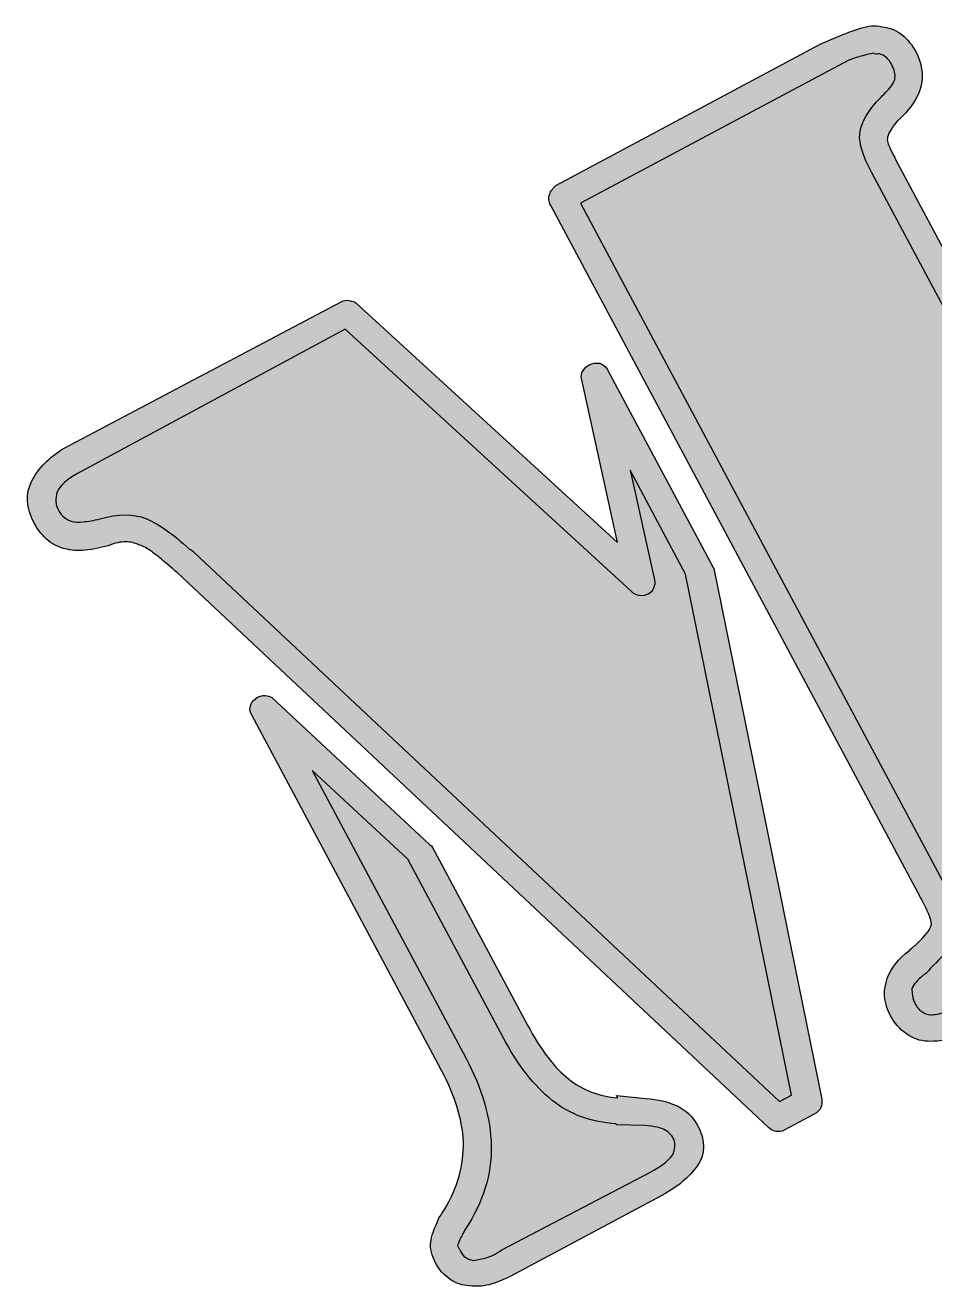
# Model space of a CAD drawing. Header units: centimetres. Extents: x -7.7 to 7.6, y -8.2 to 8.2.
# Drawn here: x -2.902 to -2.509, y 0.428 to 0.973 of the extents above; entities that cross this region are included whole.
import ezdxf

# ---------------------------------------------------------------- set-up
doc = ezdxf.new("R2010")
doc.units = ezdxf.units.CM
doc.header["$MEASUREMENT"] = 0
doc.layers.add('Livello 1', color=7, linetype='Continuous')

msp = doc.modelspace()

# ---------------------------------------------------------------- hatches: boundary and pattern name
at = {"layer": 'Livello 1', "true_color": 0x000000}
h = msp.add_hatch(color=18, dxfattribs=at)
edge = h.paths.add_edge_path()
edge.add_spline(control_points=[(-2.67295, 0.90352), (-2.67416, 0.90242), (-2.67505, 0.90116), (-2.67563, 0.89974), (-2.67621, 0.89831), (-2.67604, 0.89672), (-2.67511, 0.89498), (-2.67511, 0.89498), (-2.5154, 0.59605), (-2.5154, 0.59605), (-2.51503, 0.59535), (-2.5148, 0.59492), (-2.51471, 0.59475), (-2.51461, 0.59457), (-2.51457, 0.59448), (-2.51457, 0.59448), (-2.51234, 0.59031), (-2.51106, 0.58731), (-2.51074, 0.58546), (-2.51044, 0.58361), (-2.51173, 0.58124), (-2.51466, 0.57834), (-2.51551, 0.57743), (-2.51655, 0.57644), (-2.51776, 0.57535), (-2.51895, 0.57426), (-2.52034, 0.57307), (-2.52189, 0.57179), (-2.5262, 0.56815), (-2.529, 0.56397), (-2.53028, 0.55926), (-2.53157, 0.55456), (-2.53091, 0.54976), (-2.52831, 0.54489), (-2.52664, 0.54176), (-2.52436, 0.53918), (-2.52148, 0.53714), (-2.5186, 0.5351), (-2.51557, 0.53404), (-2.5124, 0.53395), (-2.50869, 0.5337), (-2.50504, 0.53419), (-2.50145, 0.53543), (-2.49788, 0.53667), (-2.49418, 0.53832), (-2.49035, 0.54037), (-2.49035, 0.54037), (-2.48148, 0.54511), (-2.48148, 0.54511), (-2.48148, 0.54511), (-2.36723, 0.60614), (-2.36723, 0.60614), (-2.36723, 0.60614), (-2.36045, 0.60977), (-2.36045, 0.60977), (-2.35349, 0.61349), (-2.34853, 0.61803), (-2.34559, 0.62339), (-2.34265, 0.62877), (-2.34295, 0.63476), (-2.34648, 0.64137), (-2.34871, 0.64554), (-2.35183, 0.64868), (-2.35586, 0.65078), (-2.35989, 0.65287), (-2.36453, 0.6534), (-2.3698, 0.65238), (-2.37417, 0.65138), (-2.3773, 0.65095), (-2.37915, 0.65107), (-2.38101, 0.65119), (-2.38238, 0.65125), (-2.38326, 0.65122), (-2.38398, 0.65173), (-2.3848, 0.65242), (-2.3857, 0.65327), (-2.3866, 0.65413), (-2.38798, 0.6563), (-2.38984, 0.65978), (-2.38984, 0.65978), (-2.52641, 0.91541), (-2.52641, 0.91541), (-2.52641, 0.91541), (-2.52646, 0.9155), (-2.52655, 0.91568), (-2.52664, 0.91585), (-2.52669, 0.91593), (-2.52669, 0.91593), (-2.52836, 0.91906), (-2.52936, 0.92133), (-2.52966, 0.92274), (-2.52996, 0.92414), (-2.52935, 0.92592), (-2.52781, 0.92808), (-2.52715, 0.92933), (-2.52629, 0.93045), (-2.52527, 0.93146), (-2.52423, 0.93245), (-2.52285, 0.93386), (-2.52114, 0.93567), (-2.51755, 0.93982), (-2.51546, 0.94406), (-2.51487, 0.94841), (-2.51428, 0.95274), (-2.5151, 0.957), (-2.51733, 0.96117), (-2.519, 0.9643), (-2.52101, 0.96681), (-2.52336, 0.96869), (-2.52571, 0.97056), (-2.52855, 0.97172), (-2.53192, 0.97215), (-2.53493, 0.97279), (-2.53806, 0.97257), (-2.54129, 0.97151), (-2.54453, 0.97045), (-2.54797, 0.96916), (-2.55165, 0.96766), (-2.55165, 0.96766), (-2.55871, 0.96455), (-2.55871, 0.96455), (-2.55871, 0.96455), (-2.67295, 0.90352), (-2.67295, 0.90352)], knot_values=[0, 0, 0, 0, 0.02439, 0.02439, 0.02439, 0.04878, 0.04878, 0.04878, 0.073171, 0.073171, 0.073171, 0.097561, 0.097561, 0.097561, 0.121951, 0.121951, 0.121951, 0.146341, 0.146341, 0.146341, 0.170732, 0.170732, 0.170732, 0.195122, 0.195122, 0.195122, 0.219512, 0.219512, 0.219512, 0.243902, 0.243902, 0.243902, 0.268293, 0.268293, 0.268293, 0.292683, 0.292683, 0.292683, 0.317073, 0.317073, 0.317073, 0.341463, 0.341463, 0.341463, 0.365854, 0.365854, 0.365854, 0.390244, 0.390244, 0.390244, 0.414634, 0.414634, 0.414634, 0.439024, 0.439024, 0.439024, 0.463415, 0.463415, 0.463415, 0.487805, 0.487805, 0.487805, 0.512195, 0.512195, 0.512195, 0.536585, 0.536585, 0.536585, 0.560976, 0.560976, 0.560976, 0.585366, 0.585366, 0.585366, 0.609756, 0.609756, 0.609756, 0.634146, 0.634146, 0.634146, 0.658537, 0.658537, 0.658537, 0.682927, 0.682927, 0.682927, 0.707317, 0.707317, 0.707317, 0.731707, 0.731707, 0.731707, 0.756098, 0.756098, 0.756098, 0.780488, 0.780488, 0.780488, 0.804878, 0.804878, 0.804878, 0.829268, 0.829268, 0.829268, 0.853659, 0.853659, 0.853659, 0.878049, 0.878049, 0.878049, 0.902439, 0.902439, 0.902439, 0.926829, 0.926829, 0.926829, 0.95122, 0.95122, 0.95122, 0.97561, 0.97561, 0.97561, 1, 1, 1, 1], degree=3, periodic=1)
h = msp.add_hatch(color=18, dxfattribs=at)
edge = h.paths.add_edge_path()
edge.add_spline(control_points=[(-2.66217, 0.89587), (-2.66217, 0.89587), (-2.55313, 0.95412), (-2.55313, 0.95412), (-2.55313, 0.95412), (-2.54635, 0.95774), (-2.54635, 0.95774), (-2.54407, 0.95851), (-2.54206, 0.95914), (-2.54032, 0.95963), (-2.53856, 0.96011), (-2.53707, 0.96047), (-2.53584, 0.96067), (-2.53531, 0.96051), (-2.53491, 0.96039), (-2.53464, 0.96031), (-2.53438, 0.96023), (-2.53407, 0.96028), (-2.53372, 0.96046), (-2.53284, 0.96049), (-2.53186, 0.96012), (-2.53078, 0.95935), (-2.52969, 0.95859), (-2.52869, 0.95733), (-2.52777, 0.9556), (-2.52665, 0.95351), (-2.5262, 0.95163), (-2.52642, 0.94994), (-2.52664, 0.94826), (-2.52779, 0.94642), (-2.52985, 0.94443), (-2.53071, 0.94353), (-2.53156, 0.94262), (-2.53241, 0.94172), (-2.53328, 0.9408), (-2.53413, 0.9399), (-2.53499, 0.939), (-2.53909, 0.93412), (-2.54131, 0.9297), (-2.54165, 0.92572), (-2.54198, 0.92174), (-2.54029, 0.91628), (-2.53657, 0.90932), (-2.53657, 0.90932), (-2.40055, 0.65472), (-2.40055, 0.65472), (-2.39665, 0.64742), (-2.39296, 0.6428), (-2.38946, 0.64086), (-2.38597, 0.63893), (-2.38106, 0.63831), (-2.37473, 0.63902), (-2.3735, 0.63922), (-2.37227, 0.63944), (-2.37103, 0.63964), (-2.36981, 0.63986), (-2.36858, 0.64007), (-2.36735, 0.64027), (-2.36474, 0.64123), (-2.36261, 0.64124), (-2.361, 0.64031), (-2.35939, 0.63939), (-2.35802, 0.63788), (-2.35691, 0.63579), (-2.35561, 0.63336), (-2.35536, 0.63081), (-2.35618, 0.62814), (-2.35699, 0.62547), (-2.36017, 0.62265), (-2.36574, 0.61967), (-2.36574, 0.61967), (-2.3728, 0.61657), (-2.3728, 0.61657), (-2.3728, 0.61657), (-2.48705, 0.55553), (-2.48705, 0.55553), (-2.48705, 0.55553), (-2.49592, 0.55079), (-2.49592, 0.55079), (-2.49921, 0.54859), (-2.50212, 0.54715), (-2.50467, 0.54646), (-2.50721, 0.54577), (-2.50936, 0.54541), (-2.51112, 0.54536), (-2.51254, 0.5455), (-2.51379, 0.54595), (-2.51486, 0.54672), (-2.51594, 0.54748), (-2.51695, 0.54873), (-2.51788, 0.55047), (-2.51843, 0.55151), (-2.51877, 0.55256), (-2.51889, 0.55361), (-2.519, 0.55467), (-2.51908, 0.55564), (-2.5191, 0.55653), (-2.51877, 0.55759), (-2.51819, 0.55858), (-2.51732, 0.55948), (-2.51646, 0.56038), (-2.51543, 0.56139), (-2.51422, 0.56248), (-2.51354, 0.56284), (-2.51298, 0.56326), (-2.51254, 0.56372), (-2.51211, 0.56417), (-2.51164, 0.56475), (-2.51113, 0.56548), (-2.50425, 0.57183), (-2.50034, 0.57727), (-2.4994, 0.5818), (-2.49847, 0.58632), (-2.50023, 0.59275), (-2.50469, 0.60111), (-2.50469, 0.60111), (-2.66217, 0.89587), (-2.66217, 0.89587)], knot_values=[0, 0, 0, 0, 0.025641, 0.025641, 0.025641, 0.051282, 0.051282, 0.051282, 0.076923, 0.076923, 0.076923, 0.102564, 0.102564, 0.102564, 0.128205, 0.128205, 0.128205, 0.153846, 0.153846, 0.153846, 0.179487, 0.179487, 0.179487, 0.205128, 0.205128, 0.205128, 0.230769, 0.230769, 0.230769, 0.25641, 0.25641, 0.25641, 0.282051, 0.282051, 0.282051, 0.307692, 0.307692, 0.307692, 0.333333, 0.333333, 0.333333, 0.358974, 0.358974, 0.358974, 0.384615, 0.384615, 0.384615, 0.410256, 0.410256, 0.410256, 0.435897, 0.435897, 0.435897, 0.461538, 0.461538, 0.461538, 0.487179, 0.487179, 0.487179, 0.512821, 0.512821, 0.512821, 0.538462, 0.538462, 0.538462, 0.564103, 0.564103, 0.564103, 0.589744, 0.589744, 0.589744, 0.615385, 0.615385, 0.615385, 0.641026, 0.641026, 0.641026, 0.666667, 0.666667, 0.666667, 0.692308, 0.692308, 0.692308, 0.717949, 0.717949, 0.717949, 0.74359, 0.74359, 0.74359, 0.769231, 0.769231, 0.769231, 0.794872, 0.794872, 0.794872, 0.820513, 0.820513, 0.820513, 0.846154, 0.846154, 0.846154, 0.871795, 0.871795, 0.871795, 0.897436, 0.897436, 0.897436, 0.923077, 0.923077, 0.923077, 0.948718, 0.948718, 0.948718, 0.974359, 0.974359, 0.974359, 1, 1, 1, 1], degree=3, periodic=1)
h = msp.add_hatch(color=18, dxfattribs=at)
edge = h.paths.add_edge_path()
edge.add_spline(control_points=[(-2.75917, 0.85276), (-2.7599, 0.85327), (-2.76088, 0.85364), (-2.76211, 0.85387), (-2.76335, 0.8541), (-2.76449, 0.85394), (-2.76554, 0.85338), (-2.76554, 0.85338), (-2.88529, 0.79008), (-2.88529, 0.79008), (-2.89171, 0.78619), (-2.89635, 0.78148), (-2.8992, 0.77593), (-2.90204, 0.77039), (-2.90171, 0.76431), (-2.89818, 0.7577), (-2.89688, 0.75527), (-2.89509, 0.75298), (-2.89283, 0.75084), (-2.89057, 0.7487), (-2.88793, 0.74731), (-2.88491, 0.74669), (-2.88225, 0.74588), (-2.87932, 0.74565), (-2.87616, 0.746), (-2.873, 0.74635), (-2.86966, 0.74701), (-2.86616, 0.74799), (-2.86319, 0.74913), (-2.8607, 0.74968), (-2.85866, 0.74965), (-2.85664, 0.74962), (-2.85472, 0.74918), (-2.85294, 0.74835), (-2.8524, 0.74818), (-2.85169, 0.74789), (-2.8508, 0.74747), (-2.8499, 0.74706), (-2.8491, 0.7466), (-2.84838, 0.74609), (-2.84694, 0.74507), (-2.84523, 0.74375), (-2.84324, 0.74212), (-2.84126, 0.74051), (-2.83901, 0.73858), (-2.83647, 0.73635), (-2.83647, 0.73635), (-2.58099, 0.49664), (-2.58099, 0.49664), (-2.58008, 0.49577), (-2.57901, 0.49523), (-2.57777, 0.495), (-2.57652, 0.49477), (-2.57539, 0.49494), (-2.57434, 0.49549), (-2.57434, 0.49549), (-2.5613, 0.50246), (-2.5613, 0.50246), (-2.55991, 0.50321), (-2.55896, 0.50415), (-2.55847, 0.50531), (-2.55797, 0.50648), (-2.55782, 0.50767), (-2.55804, 0.5089), (-2.55804, 0.5089), (-2.60472, 0.73812), (-2.60472, 0.73812), (-2.60472, 0.73812), (-2.60476, 0.73821), (-2.60486, 0.73838), (-2.60495, 0.73855), (-2.60509, 0.73881), (-2.60527, 0.73916), (-2.60527, 0.73916), (-2.65071, 0.8242), (-2.65071, 0.8242), (-2.65145, 0.82559), (-2.65257, 0.82644), (-2.65408, 0.82676), (-2.65558, 0.82707), (-2.65703, 0.82685), (-2.65843, 0.82611), (-2.65947, 0.82555), (-2.66037, 0.82473), (-2.66114, 0.82365), (-2.6619, 0.82258), (-2.66209, 0.82125), (-2.6617, 0.81967), (-2.6617, 0.81967), (-2.6463, 0.74943), (-2.6463, 0.74943), (-2.6463, 0.74943), (-2.75917, 0.85276), (-2.75917, 0.85276)], knot_values=[0, 0, 0, 0, 0.032258, 0.032258, 0.032258, 0.064516, 0.064516, 0.064516, 0.096774, 0.096774, 0.096774, 0.129032, 0.129032, 0.129032, 0.16129, 0.16129, 0.16129, 0.193548, 0.193548, 0.193548, 0.225806, 0.225806, 0.225806, 0.258065, 0.258065, 0.258065, 0.290323, 0.290323, 0.290323, 0.322581, 0.322581, 0.322581, 0.354839, 0.354839, 0.354839, 0.387097, 0.387097, 0.387097, 0.419355, 0.419355, 0.419355, 0.451613, 0.451613, 0.451613, 0.483871, 0.483871, 0.483871, 0.516129, 0.516129, 0.516129, 0.548387, 0.548387, 0.548387, 0.580645, 0.580645, 0.580645, 0.612903, 0.612903, 0.612903, 0.645161, 0.645161, 0.645161, 0.677419, 0.677419, 0.677419, 0.709677, 0.709677, 0.709677, 0.741935, 0.741935, 0.741935, 0.774194, 0.774194, 0.774194, 0.806452, 0.806452, 0.806452, 0.83871, 0.83871, 0.83871, 0.870968, 0.870968, 0.870968, 0.903226, 0.903226, 0.903226, 0.935484, 0.935484, 0.935484, 0.967742, 0.967742, 0.967742, 1, 1, 1, 1], degree=3, periodic=1)
h = msp.add_hatch(color=18, dxfattribs=at)
edge = h.paths.add_edge_path()
edge.add_spline(control_points=[(-2.7639, 0.84152), (-2.7639, 0.84152), (-2.64044, 0.72842), (-2.64044, 0.72842), (-2.63934, 0.72721), (-2.63809, 0.72655), (-2.63668, 0.7264), (-2.63526, 0.72626), (-2.63404, 0.72648), (-2.63299, 0.72704), (-2.63195, 0.72759), (-2.63118, 0.72845), (-2.63068, 0.72961), (-2.63018, 0.73077), (-2.63004, 0.73197), (-2.63025, 0.7332), (-2.63025, 0.7332), (-2.64079, 0.78054), (-2.64079, 0.78054), (-2.64079, 0.78054), (-2.61682, 0.73567), (-2.61682, 0.73567), (-2.61682, 0.73567), (-2.57104, 0.51066), (-2.57104, 0.51066), (-2.57104, 0.51066), (-2.57626, 0.50787), (-2.57626, 0.50787), (-2.57626, 0.50787), (-2.82903, 0.74502), (-2.82903, 0.74502), (-2.82903, 0.74502), (-2.82926, 0.74524), (-2.82971, 0.74567), (-2.83016, 0.74609), (-2.83066, 0.74639), (-2.83119, 0.74655), (-2.83824, 0.75307), (-2.8445, 0.75744), (-2.84993, 0.75967), (-2.85538, 0.76191), (-2.86195, 0.76187), (-2.86964, 0.75954), (-2.87245, 0.75893), (-2.87491, 0.75851), (-2.87702, 0.75828), (-2.87913, 0.75805), (-2.88072, 0.7581), (-2.88179, 0.75841), (-2.88286, 0.75874), (-2.88393, 0.75928), (-2.88501, 0.76005), (-2.88608, 0.76081), (-2.887, 0.76189), (-2.88774, 0.76328), (-2.88904, 0.76571), (-2.8892, 0.76832), (-2.88821, 0.77108), (-2.88723, 0.77384), (-2.88431, 0.77652), (-2.87944, 0.77912), (-2.87944, 0.77912), (-2.7639, 0.84152), (-2.7639, 0.84152)], knot_values=[0, 0, 0, 0, 0.047619, 0.047619, 0.047619, 0.095238, 0.095238, 0.095238, 0.142857, 0.142857, 0.142857, 0.190476, 0.190476, 0.190476, 0.238095, 0.238095, 0.238095, 0.285714, 0.285714, 0.285714, 0.333333, 0.333333, 0.333333, 0.380952, 0.380952, 0.380952, 0.428571, 0.428571, 0.428571, 0.47619, 0.47619, 0.47619, 0.52381, 0.52381, 0.52381, 0.571429, 0.571429, 0.571429, 0.619048, 0.619048, 0.619048, 0.666667, 0.666667, 0.666667, 0.714286, 0.714286, 0.714286, 0.761905, 0.761905, 0.761905, 0.809524, 0.809524, 0.809524, 0.857143, 0.857143, 0.857143, 0.904762, 0.904762, 0.904762, 0.952381, 0.952381, 0.952381, 1, 1, 1, 1], degree=3, periodic=1)
h = msp.add_hatch(color=18, dxfattribs=at)
edge = h.paths.add_edge_path()
edge.add_spline(control_points=[(-2.79559, 0.68241), (-2.7963, 0.68293), (-2.79724, 0.68321), (-2.79839, 0.68326), (-2.79953, 0.68332), (-2.80063, 0.68307), (-2.80167, 0.68252), (-2.80307, 0.68177), (-2.80405, 0.68069), (-2.80463, 0.67926), (-2.80521, 0.67784), (-2.80513, 0.67642), (-2.80439, 0.67504), (-2.80439, 0.67504), (-2.72244, 0.52165), (-2.72244, 0.52165), (-2.71594, 0.50948), (-2.71273, 0.49846), (-2.71281, 0.48857), (-2.7129, 0.47869), (-2.71599, 0.46899), (-2.72208, 0.45948), (-2.7226, 0.45876), (-2.72302, 0.45808), (-2.72335, 0.45746), (-2.72369, 0.45683), (-2.72393, 0.45626), (-2.7241, 0.45571), (-2.7256, 0.45268), (-2.72654, 0.44983), (-2.72691, 0.44717), (-2.72728, 0.44452), (-2.72654, 0.44145), (-2.72468, 0.43798), (-2.72319, 0.43519), (-2.72119, 0.43291), (-2.71867, 0.43112), (-2.71615, 0.42934), (-2.7133, 0.4284), (-2.71013, 0.42831), (-2.70677, 0.42788), (-2.70355, 0.42813), (-2.70049, 0.4291), (-2.69743, 0.43007), (-2.69416, 0.43148), (-2.69068, 0.43334), (-2.69068, 0.43334), (-2.62704, 0.46734), (-2.62704, 0.46734), (-2.62043, 0.47087), (-2.61534, 0.47516), (-2.61177, 0.48019), (-2.6082, 0.48523), (-2.60818, 0.49105), (-2.61171, 0.49765), (-2.61375, 0.50148), (-2.6167, 0.50427), (-2.62053, 0.50602), (-2.62438, 0.50776), (-2.62886, 0.50884), (-2.63398, 0.50923), (-2.63398, 0.50923), (-2.64672, 0.51047), (-2.64672, 0.51047), (-2.64653, 0.51012), (-2.64644, 0.50995), (-2.64644, 0.50995), (-2.64644, 0.50995), (-2.64644, 0.50995), (-2.64644, 0.50995), (-2.64626, 0.5096), (-2.64616, 0.50943), (-2.64616, 0.50943), (-2.64616, 0.50943), (-2.64616, 0.50943), (-2.64616, 0.50943), (-2.65412, 0.5101), (-2.66116, 0.51282), (-2.66729, 0.51758), (-2.67341, 0.52236), (-2.67936, 0.53014), (-2.68512, 0.54092), (-2.68512, 0.54092), (-2.72637, 0.61814), (-2.72637, 0.61814), (-2.72618, 0.61778), (-2.72614, 0.6177), (-2.72623, 0.61787), (-2.72632, 0.61805), (-2.72647, 0.61831), (-2.72665, 0.61866), (-2.72699, 0.61847), (-2.72722, 0.61847), (-2.72731, 0.61864), (-2.7274, 0.61881), (-2.72745, 0.6189), (-2.72745, 0.6189), (-2.72745, 0.6189), (-2.79559, 0.68241), (-2.79559, 0.68241)], knot_values=[0, 0, 0, 0, 0.030303, 0.030303, 0.030303, 0.060606, 0.060606, 0.060606, 0.090909, 0.090909, 0.090909, 0.121212, 0.121212, 0.121212, 0.151515, 0.151515, 0.151515, 0.181818, 0.181818, 0.181818, 0.212121, 0.212121, 0.212121, 0.242424, 0.242424, 0.242424, 0.272727, 0.272727, 0.272727, 0.30303, 0.30303, 0.30303, 0.333333, 0.333333, 0.333333, 0.363636, 0.363636, 0.363636, 0.393939, 0.393939, 0.393939, 0.424242, 0.424242, 0.424242, 0.454545, 0.454545, 0.454545, 0.484848, 0.484848, 0.484848, 0.515152, 0.515152, 0.515152, 0.545455, 0.545455, 0.545455, 0.575758, 0.575758, 0.575758, 0.606061, 0.606061, 0.606061, 0.636364, 0.636364, 0.636364, 0.666667, 0.666667, 0.666667, 0.69697, 0.69697, 0.69697, 0.727273, 0.727273, 0.727273, 0.757576, 0.757576, 0.757576, 0.787879, 0.787879, 0.787879, 0.818182, 0.818182, 0.818182, 0.848485, 0.848485, 0.848485, 0.878788, 0.878788, 0.878788, 0.909091, 0.909091, 0.909091, 0.939394, 0.939394, 0.939394, 0.969697, 0.969697, 0.969697, 1, 1, 1, 1], degree=3, periodic=1)
h = msp.add_hatch(color=18, dxfattribs=at)
edge = h.paths.add_edge_path()
edge.add_spline(control_points=[(-2.77806, 0.65087), (-2.77806, 0.65087), (-2.73681, 0.61256), (-2.73681, 0.61256), (-2.73681, 0.61256), (-2.69583, 0.53587), (-2.69583, 0.53587), (-2.68933, 0.5237), (-2.6822, 0.51454), (-2.67444, 0.5084), (-2.6667, 0.50225), (-2.65752, 0.49889), (-2.64693, 0.49829), (-2.64693, 0.49829), (-2.64693, 0.49829), (-2.64693, 0.49829), (-2.64693, 0.49829), (-2.64693, 0.49829), (-2.64693, 0.49829), (-2.64674, 0.49794), (-2.64665, 0.49777), (-2.64665, 0.49777), (-2.64665, 0.49777), (-2.64665, 0.49777), (-2.64665, 0.49777), (-2.64665, 0.49777), (-2.63447, 0.49757), (-2.63447, 0.49757), (-2.63022, 0.49716), (-2.62729, 0.49648), (-2.62568, 0.49556), (-2.62407, 0.49463), (-2.62289, 0.49347), (-2.62214, 0.49208), (-2.62122, 0.49034), (-2.6212, 0.48823), (-2.62211, 0.48573), (-2.62301, 0.48324), (-2.62641, 0.48041), (-2.63233, 0.47725), (-2.63233, 0.47725), (-2.69625, 0.44377), (-2.69625, 0.44377), (-2.69885, 0.44194), (-2.70125, 0.44077), (-2.70343, 0.44027), (-2.70562, 0.43977), (-2.70734, 0.43942), (-2.70857, 0.43921), (-2.70857, 0.43921), (-2.7087, 0.43925), (-2.70897, 0.43933), (-2.70924, 0.4394), (-2.70964, 0.43953), (-2.71017, 0.43969), (-2.7107, 0.43985), (-2.71133, 0.44019), (-2.71205, 0.4407), (-2.71277, 0.44121), (-2.7135, 0.44216), (-2.71424, 0.44355), (-2.71443, 0.4439), (-2.71461, 0.44424), (-2.7148, 0.44459), (-2.71498, 0.44494), (-2.71517, 0.44529), (-2.71536, 0.44563), (-2.7152, 0.44617), (-2.71487, 0.44702), (-2.71437, 0.44818), (-2.71386, 0.44933), (-2.71303, 0.4509), (-2.71184, 0.45287), (-2.70423, 0.46455), (-2.70054, 0.47647), (-2.70078, 0.48863), (-2.70102, 0.5008), (-2.70467, 0.51349), (-2.71173, 0.52671), (-2.71173, 0.52671), (-2.77806, 0.65087), (-2.77806, 0.65087)], knot_values=[0, 0, 0, 0, 0.037037, 0.037037, 0.037037, 0.074074, 0.074074, 0.074074, 0.111111, 0.111111, 0.111111, 0.148148, 0.148148, 0.148148, 0.185185, 0.185185, 0.185185, 0.222222, 0.222222, 0.222222, 0.259259, 0.259259, 0.259259, 0.296296, 0.296296, 0.296296, 0.333333, 0.333333, 0.333333, 0.37037, 0.37037, 0.37037, 0.407407, 0.407407, 0.407407, 0.444444, 0.444444, 0.444444, 0.481481, 0.481481, 0.481481, 0.518519, 0.518519, 0.518519, 0.555556, 0.555556, 0.555556, 0.592593, 0.592593, 0.592593, 0.62963, 0.62963, 0.62963, 0.666667, 0.666667, 0.666667, 0.703704, 0.703704, 0.703704, 0.740741, 0.740741, 0.740741, 0.777778, 0.777778, 0.777778, 0.814815, 0.814815, 0.814815, 0.851852, 0.851852, 0.851852, 0.888889, 0.888889, 0.888889, 0.925926, 0.925926, 0.925926, 0.962963, 0.962963, 0.962963, 1, 1, 1, 1], degree=3, periodic=1)

# ---------------------------------------------------------------- linework, layer by layer
at = {"layer": 'Livello 1'}
for points, knots in [([(-2.67295, 0.90352), (-2.67416, 0.90242), (-2.67505, 0.90116), (-2.67563, 0.89974), (-2.67621, 0.89831), (-2.67604, 0.89672), (-2.67511, 0.89498), (-2.67511, 0.89498), (-2.5154, 0.59605), (-2.5154, 0.59605), (-2.51503, 0.59535), (-2.5148, 0.59492), (-2.51471, 0.59475), (-2.51461, 0.59457), (-2.51457, 0.59448), (-2.51457, 0.59448), (-2.51234, 0.59031), (-2.51106, 0.58731), (-2.51074, 0.58546), (-2.51044, 0.58361), (-2.51173, 0.58124), (-2.51466, 0.57834), (-2.51551, 0.57743), (-2.51655, 0.57644), (-2.51776, 0.57535), (-2.51895, 0.57426), (-2.52034, 0.57307), (-2.52189, 0.57179), (-2.5262, 0.56815), (-2.529, 0.56397), (-2.53028, 0.55926), (-2.53157, 0.55456), (-2.53091, 0.54976), (-2.52831, 0.54489), (-2.52664, 0.54176), (-2.52436, 0.53918), (-2.52148, 0.53714), (-2.5186, 0.5351), (-2.51557, 0.53404), (-2.5124, 0.53395), (-2.50869, 0.5337), (-2.50504, 0.53419), (-2.50145, 0.53543), (-2.49788, 0.53667), (-2.49418, 0.53832), (-2.49035, 0.54037), (-2.49035, 0.54037), (-2.48148, 0.54511), (-2.48148, 0.54511), (-2.48148, 0.54511), (-2.36723, 0.60614), (-2.36723, 0.60614), (-2.36723, 0.60614), (-2.36045, 0.60977), (-2.36045, 0.60977), (-2.35349, 0.61349), (-2.34853, 0.61803), (-2.34559, 0.62339), (-2.34265, 0.62877), (-2.34295, 0.63476), (-2.34648, 0.64137), (-2.34871, 0.64554), (-2.35183, 0.64868), (-2.35586, 0.65078), (-2.35989, 0.65287), (-2.36453, 0.6534), (-2.3698, 0.65238), (-2.37417, 0.65138), (-2.3773, 0.65095), (-2.37915, 0.65107), (-2.38101, 0.65119), (-2.38238, 0.65125), (-2.38326, 0.65122), (-2.38398, 0.65173), (-2.3848, 0.65242), (-2.3857, 0.65327), (-2.3866, 0.65413), (-2.38798, 0.6563), (-2.38984, 0.65978), (-2.38984, 0.65978), (-2.52641, 0.91541), (-2.52641, 0.91541), (-2.52641, 0.91541), (-2.52646, 0.9155), (-2.52655, 0.91568), (-2.52664, 0.91585), (-2.52669, 0.91593), (-2.52669, 0.91593), (-2.52836, 0.91906), (-2.52936, 0.92133), (-2.52966, 0.92274), (-2.52996, 0.92414), (-2.52935, 0.92592), (-2.52781, 0.92808), (-2.52715, 0.92933), (-2.52629, 0.93045), (-2.52527, 0.93146), (-2.52423, 0.93245), (-2.52285, 0.93386), (-2.52114, 0.93567), (-2.51755, 0.93982), (-2.51546, 0.94406), (-2.51487, 0.94841), (-2.51428, 0.95274), (-2.5151, 0.957), (-2.51733, 0.96117), (-2.519, 0.9643), (-2.52101, 0.96681), (-2.52336, 0.96869), (-2.52571, 0.97056), (-2.52855, 0.97172), (-2.53192, 0.97215), (-2.53493, 0.97279), (-2.53806, 0.97257), (-2.54129, 0.97151), (-2.54453, 0.97045), (-2.54797, 0.96916), (-2.55165, 0.96766), (-2.55165, 0.96766), (-2.55871, 0.96455), (-2.55871, 0.96455), (-2.55871, 0.96455), (-2.67295, 0.90352), (-2.67295, 0.90352)], [0, 0, 0, 0, 0.02439, 0.02439, 0.02439, 0.04878, 0.04878, 0.04878, 0.073171, 0.073171, 0.073171, 0.097561, 0.097561, 0.097561, 0.121951, 0.121951, 0.121951, 0.146341, 0.146341, 0.146341, 0.170732, 0.170732, 0.170732, 0.195122, 0.195122, 0.195122, 0.219512, 0.219512, 0.219512, 0.243902, 0.243902, 0.243902, 0.268293, 0.268293, 0.268293, 0.292683, 0.292683, 0.292683, 0.317073, 0.317073, 0.317073, 0.341463, 0.341463, 0.341463, 0.365854, 0.365854, 0.365854, 0.390244, 0.390244, 0.390244, 0.414634, 0.414634, 0.414634, 0.439024, 0.439024, 0.439024, 0.463415, 0.463415, 0.463415, 0.487805, 0.487805, 0.487805, 0.512195, 0.512195, 0.512195, 0.536585, 0.536585, 0.536585, 0.560976, 0.560976, 0.560976, 0.585366, 0.585366, 0.585366, 0.609756, 0.609756, 0.609756, 0.634146, 0.634146, 0.634146, 0.658537, 0.658537, 0.658537, 0.682927, 0.682927, 0.682927, 0.707317, 0.707317, 0.707317, 0.731707, 0.731707, 0.731707, 0.756098, 0.756098, 0.756098, 0.780488, 0.780488, 0.780488, 0.804878, 0.804878, 0.804878, 0.829268, 0.829268, 0.829268, 0.853659, 0.853659, 0.853659, 0.878049, 0.878049, 0.878049, 0.902439, 0.902439, 0.902439, 0.926829, 0.926829, 0.926829, 0.95122, 0.95122, 0.95122, 0.97561, 0.97561, 0.97561, 1, 1, 1, 1]), ([(-2.66217, 0.89587), (-2.66217, 0.89587), (-2.55313, 0.95412), (-2.55313, 0.95412), (-2.55313, 0.95412), (-2.54635, 0.95774), (-2.54635, 0.95774), (-2.54407, 0.95851), (-2.54206, 0.95914), (-2.54032, 0.95963), (-2.53856, 0.96011), (-2.53707, 0.96047), (-2.53584, 0.96067), (-2.53531, 0.96051), (-2.53491, 0.96039), (-2.53464, 0.96031), (-2.53438, 0.96023), (-2.53407, 0.96028), (-2.53372, 0.96046), (-2.53284, 0.96049), (-2.53186, 0.96012), (-2.53078, 0.95935), (-2.52969, 0.95859), (-2.52869, 0.95733), (-2.52777, 0.9556), (-2.52665, 0.95351), (-2.5262, 0.95163), (-2.52642, 0.94994), (-2.52664, 0.94826), (-2.52779, 0.94642), (-2.52985, 0.94443), (-2.53071, 0.94353), (-2.53156, 0.94262), (-2.53241, 0.94172), (-2.53328, 0.9408), (-2.53413, 0.9399), (-2.53499, 0.939), (-2.53909, 0.93412), (-2.54131, 0.9297), (-2.54165, 0.92572), (-2.54198, 0.92174), (-2.54029, 0.91628), (-2.53657, 0.90932), (-2.53657, 0.90932), (-2.40055, 0.65472), (-2.40055, 0.65472), (-2.39665, 0.64742), (-2.39296, 0.6428), (-2.38946, 0.64086), (-2.38597, 0.63893), (-2.38106, 0.63831), (-2.37473, 0.63902), (-2.3735, 0.63922), (-2.37227, 0.63944), (-2.37103, 0.63964), (-2.36981, 0.63986), (-2.36858, 0.64007), (-2.36735, 0.64027), (-2.36474, 0.64123), (-2.36261, 0.64124), (-2.361, 0.64031), (-2.35939, 0.63939), (-2.35802, 0.63788), (-2.35691, 0.63579), (-2.35561, 0.63336), (-2.35536, 0.63081), (-2.35618, 0.62814), (-2.35699, 0.62547), (-2.36017, 0.62265), (-2.36574, 0.61967), (-2.36574, 0.61967), (-2.3728, 0.61657), (-2.3728, 0.61657), (-2.3728, 0.61657), (-2.48705, 0.55553), (-2.48705, 0.55553), (-2.48705, 0.55553), (-2.49592, 0.55079), (-2.49592, 0.55079), (-2.49921, 0.54859), (-2.50212, 0.54715), (-2.50467, 0.54646), (-2.50721, 0.54577), (-2.50936, 0.54541), (-2.51112, 0.54536), (-2.51254, 0.5455), (-2.51379, 0.54595), (-2.51486, 0.54672), (-2.51594, 0.54748), (-2.51695, 0.54873), (-2.51788, 0.55047), (-2.51843, 0.55151), (-2.51877, 0.55256), (-2.51889, 0.55361), (-2.519, 0.55467), (-2.51908, 0.55564), (-2.5191, 0.55653), (-2.51877, 0.55759), (-2.51819, 0.55858), (-2.51732, 0.55948), (-2.51646, 0.56038), (-2.51543, 0.56139), (-2.51422, 0.56248), (-2.51354, 0.56284), (-2.51298, 0.56326), (-2.51254, 0.56372), (-2.51211, 0.56417), (-2.51164, 0.56475), (-2.51113, 0.56548), (-2.50425, 0.57183), (-2.50034, 0.57727), (-2.4994, 0.5818), (-2.49847, 0.58632), (-2.50023, 0.59275), (-2.50469, 0.60111), (-2.50469, 0.60111), (-2.66217, 0.89587), (-2.66217, 0.89587)], [0, 0, 0, 0, 0.025641, 0.025641, 0.025641, 0.051282, 0.051282, 0.051282, 0.076923, 0.076923, 0.076923, 0.102564, 0.102564, 0.102564, 0.128205, 0.128205, 0.128205, 0.153846, 0.153846, 0.153846, 0.179487, 0.179487, 0.179487, 0.205128, 0.205128, 0.205128, 0.230769, 0.230769, 0.230769, 0.25641, 0.25641, 0.25641, 0.282051, 0.282051, 0.282051, 0.307692, 0.307692, 0.307692, 0.333333, 0.333333, 0.333333, 0.358974, 0.358974, 0.358974, 0.384615, 0.384615, 0.384615, 0.410256, 0.410256, 0.410256, 0.435897, 0.435897, 0.435897, 0.461538, 0.461538, 0.461538, 0.487179, 0.487179, 0.487179, 0.512821, 0.512821, 0.512821, 0.538462, 0.538462, 0.538462, 0.564103, 0.564103, 0.564103, 0.589744, 0.589744, 0.589744, 0.615385, 0.615385, 0.615385, 0.641026, 0.641026, 0.641026, 0.666667, 0.666667, 0.666667, 0.692308, 0.692308, 0.692308, 0.717949, 0.717949, 0.717949, 0.74359, 0.74359, 0.74359, 0.769231, 0.769231, 0.769231, 0.794872, 0.794872, 0.794872, 0.820513, 0.820513, 0.820513, 0.846154, 0.846154, 0.846154, 0.871795, 0.871795, 0.871795, 0.897436, 0.897436, 0.897436, 0.923077, 0.923077, 0.923077, 0.948718, 0.948718, 0.948718, 0.974359, 0.974359, 0.974359, 1, 1, 1, 1]), ([(-2.75917, 0.85276), (-2.7599, 0.85327), (-2.76088, 0.85364), (-2.76211, 0.85387), (-2.76335, 0.8541), (-2.76449, 0.85394), (-2.76554, 0.85338), (-2.76554, 0.85338), (-2.88529, 0.79008), (-2.88529, 0.79008), (-2.89171, 0.78619), (-2.89635, 0.78148), (-2.8992, 0.77593), (-2.90204, 0.77039), (-2.90171, 0.76431), (-2.89818, 0.7577), (-2.89688, 0.75527), (-2.89509, 0.75298), (-2.89283, 0.75084), (-2.89057, 0.7487), (-2.88793, 0.74731), (-2.88491, 0.74669), (-2.88225, 0.74588), (-2.87932, 0.74565), (-2.87616, 0.746), (-2.873, 0.74635), (-2.86966, 0.74701), (-2.86616, 0.74799), (-2.86319, 0.74913), (-2.8607, 0.74968), (-2.85866, 0.74965), (-2.85664, 0.74962), (-2.85472, 0.74918), (-2.85294, 0.74835), (-2.8524, 0.74818), (-2.85169, 0.74789), (-2.8508, 0.74747), (-2.8499, 0.74706), (-2.8491, 0.7466), (-2.84838, 0.74609), (-2.84694, 0.74507), (-2.84523, 0.74375), (-2.84324, 0.74212), (-2.84126, 0.74051), (-2.83901, 0.73858), (-2.83647, 0.73635), (-2.83647, 0.73635), (-2.58099, 0.49664), (-2.58099, 0.49664), (-2.58008, 0.49577), (-2.57901, 0.49523), (-2.57777, 0.495), (-2.57652, 0.49477), (-2.57539, 0.49494), (-2.57434, 0.49549), (-2.57434, 0.49549), (-2.5613, 0.50246), (-2.5613, 0.50246), (-2.55991, 0.50321), (-2.55896, 0.50415), (-2.55847, 0.50531), (-2.55797, 0.50648), (-2.55782, 0.50767), (-2.55804, 0.5089), (-2.55804, 0.5089), (-2.60472, 0.73812), (-2.60472, 0.73812), (-2.60472, 0.73812), (-2.60476, 0.73821), (-2.60486, 0.73838), (-2.60495, 0.73855), (-2.60509, 0.73881), (-2.60527, 0.73916), (-2.60527, 0.73916), (-2.65071, 0.8242), (-2.65071, 0.8242), (-2.65145, 0.82559), (-2.65257, 0.82644), (-2.65408, 0.82676), (-2.65558, 0.82707), (-2.65703, 0.82685), (-2.65843, 0.82611), (-2.65947, 0.82555), (-2.66037, 0.82473), (-2.66114, 0.82365), (-2.6619, 0.82258), (-2.66209, 0.82125), (-2.6617, 0.81967), (-2.6617, 0.81967), (-2.6463, 0.74943), (-2.6463, 0.74943), (-2.6463, 0.74943), (-2.75917, 0.85276), (-2.75917, 0.85276)], [0, 0, 0, 0, 0.032258, 0.032258, 0.032258, 0.064516, 0.064516, 0.064516, 0.096774, 0.096774, 0.096774, 0.129032, 0.129032, 0.129032, 0.16129, 0.16129, 0.16129, 0.193548, 0.193548, 0.193548, 0.225806, 0.225806, 0.225806, 0.258065, 0.258065, 0.258065, 0.290323, 0.290323, 0.290323, 0.322581, 0.322581, 0.322581, 0.354839, 0.354839, 0.354839, 0.387097, 0.387097, 0.387097, 0.419355, 0.419355, 0.419355, 0.451613, 0.451613, 0.451613, 0.483871, 0.483871, 0.483871, 0.516129, 0.516129, 0.516129, 0.548387, 0.548387, 0.548387, 0.580645, 0.580645, 0.580645, 0.612903, 0.612903, 0.612903, 0.645161, 0.645161, 0.645161, 0.677419, 0.677419, 0.677419, 0.709677, 0.709677, 0.709677, 0.741935, 0.741935, 0.741935, 0.774194, 0.774194, 0.774194, 0.806452, 0.806452, 0.806452, 0.83871, 0.83871, 0.83871, 0.870968, 0.870968, 0.870968, 0.903226, 0.903226, 0.903226, 0.935484, 0.935484, 0.935484, 0.967742, 0.967742, 0.967742, 1, 1, 1, 1]), ([(-2.7639, 0.84152), (-2.7639, 0.84152), (-2.64044, 0.72842), (-2.64044, 0.72842), (-2.63934, 0.72721), (-2.63809, 0.72655), (-2.63668, 0.7264), (-2.63526, 0.72626), (-2.63404, 0.72648), (-2.63299, 0.72704), (-2.63195, 0.72759), (-2.63118, 0.72845), (-2.63068, 0.72961), (-2.63018, 0.73077), (-2.63004, 0.73197), (-2.63025, 0.7332), (-2.63025, 0.7332), (-2.64079, 0.78054), (-2.64079, 0.78054), (-2.64079, 0.78054), (-2.61682, 0.73567), (-2.61682, 0.73567), (-2.61682, 0.73567), (-2.57104, 0.51066), (-2.57104, 0.51066), (-2.57104, 0.51066), (-2.57626, 0.50787), (-2.57626, 0.50787), (-2.57626, 0.50787), (-2.82903, 0.74502), (-2.82903, 0.74502), (-2.82903, 0.74502), (-2.82926, 0.74524), (-2.82971, 0.74567), (-2.83016, 0.74609), (-2.83066, 0.74639), (-2.83119, 0.74655), (-2.83824, 0.75307), (-2.8445, 0.75744), (-2.84993, 0.75967), (-2.85538, 0.76191), (-2.86195, 0.76187), (-2.86964, 0.75954), (-2.87245, 0.75893), (-2.87491, 0.75851), (-2.87702, 0.75828), (-2.87913, 0.75805), (-2.88072, 0.7581), (-2.88179, 0.75841), (-2.88286, 0.75874), (-2.88393, 0.75928), (-2.88501, 0.76005), (-2.88608, 0.76081), (-2.887, 0.76189), (-2.88774, 0.76328), (-2.88904, 0.76571), (-2.8892, 0.76832), (-2.88821, 0.77108), (-2.88723, 0.77384), (-2.88431, 0.77652), (-2.87944, 0.77912), (-2.87944, 0.77912), (-2.7639, 0.84152), (-2.7639, 0.84152)], [0, 0, 0, 0, 0.047619, 0.047619, 0.047619, 0.095238, 0.095238, 0.095238, 0.142857, 0.142857, 0.142857, 0.190476, 0.190476, 0.190476, 0.238095, 0.238095, 0.238095, 0.285714, 0.285714, 0.285714, 0.333333, 0.333333, 0.333333, 0.380952, 0.380952, 0.380952, 0.428571, 0.428571, 0.428571, 0.47619, 0.47619, 0.47619, 0.52381, 0.52381, 0.52381, 0.571429, 0.571429, 0.571429, 0.619048, 0.619048, 0.619048, 0.666667, 0.666667, 0.666667, 0.714286, 0.714286, 0.714286, 0.761905, 0.761905, 0.761905, 0.809524, 0.809524, 0.809524, 0.857143, 0.857143, 0.857143, 0.904762, 0.904762, 0.904762, 0.952381, 0.952381, 0.952381, 1, 1, 1, 1]), ([(-2.79559, 0.68241), (-2.7963, 0.68293), (-2.79724, 0.68321), (-2.79839, 0.68326), (-2.79953, 0.68332), (-2.80063, 0.68307), (-2.80167, 0.68252), (-2.80307, 0.68177), (-2.80405, 0.68069), (-2.80463, 0.67926), (-2.80521, 0.67784), (-2.80513, 0.67642), (-2.80439, 0.67504), (-2.80439, 0.67504), (-2.72244, 0.52165), (-2.72244, 0.52165), (-2.71594, 0.50948), (-2.71273, 0.49846), (-2.71281, 0.48857), (-2.7129, 0.47869), (-2.71599, 0.46899), (-2.72208, 0.45948), (-2.7226, 0.45876), (-2.72302, 0.45808), (-2.72335, 0.45746), (-2.72369, 0.45683), (-2.72393, 0.45626), (-2.7241, 0.45571), (-2.7256, 0.45268), (-2.72654, 0.44983), (-2.72691, 0.44717), (-2.72728, 0.44452), (-2.72654, 0.44145), (-2.72468, 0.43798), (-2.72319, 0.43519), (-2.72119, 0.43291), (-2.71867, 0.43112), (-2.71615, 0.42934), (-2.7133, 0.4284), (-2.71013, 0.42831), (-2.70677, 0.42788), (-2.70355, 0.42813), (-2.70049, 0.4291), (-2.69743, 0.43007), (-2.69416, 0.43148), (-2.69068, 0.43334), (-2.69068, 0.43334), (-2.62704, 0.46734), (-2.62704, 0.46734), (-2.62043, 0.47087), (-2.61534, 0.47516), (-2.61177, 0.48019), (-2.6082, 0.48523), (-2.60818, 0.49105), (-2.61171, 0.49765), (-2.61375, 0.50148), (-2.6167, 0.50427), (-2.62053, 0.50602), (-2.62438, 0.50776), (-2.62886, 0.50884), (-2.63398, 0.50923), (-2.63398, 0.50923), (-2.64672, 0.51047), (-2.64672, 0.51047), (-2.64653, 0.51012), (-2.64644, 0.50995), (-2.64644, 0.50995), (-2.64644, 0.50995), (-2.64644, 0.50995), (-2.64644, 0.50995), (-2.64626, 0.5096), (-2.64616, 0.50943), (-2.64616, 0.50943), (-2.64616, 0.50943), (-2.64616, 0.50943), (-2.64616, 0.50943), (-2.65412, 0.5101), (-2.66116, 0.51282), (-2.66729, 0.51758), (-2.67341, 0.52236), (-2.67936, 0.53014), (-2.68512, 0.54092), (-2.68512, 0.54092), (-2.72637, 0.61814), (-2.72637, 0.61814), (-2.72618, 0.61778), (-2.72614, 0.6177), (-2.72623, 0.61787), (-2.72632, 0.61805), (-2.72647, 0.61831), (-2.72665, 0.61866), (-2.72699, 0.61847), (-2.72722, 0.61847), (-2.72731, 0.61864), (-2.7274, 0.61881), (-2.72745, 0.6189), (-2.72745, 0.6189), (-2.72745, 0.6189), (-2.79559, 0.68241), (-2.79559, 0.68241)], [0, 0, 0, 0, 0.030303, 0.030303, 0.030303, 0.060606, 0.060606, 0.060606, 0.090909, 0.090909, 0.090909, 0.121212, 0.121212, 0.121212, 0.151515, 0.151515, 0.151515, 0.181818, 0.181818, 0.181818, 0.212121, 0.212121, 0.212121, 0.242424, 0.242424, 0.242424, 0.272727, 0.272727, 0.272727, 0.30303, 0.30303, 0.30303, 0.333333, 0.333333, 0.333333, 0.363636, 0.363636, 0.363636, 0.393939, 0.393939, 0.393939, 0.424242, 0.424242, 0.424242, 0.454545, 0.454545, 0.454545, 0.484848, 0.484848, 0.484848, 0.515152, 0.515152, 0.515152, 0.545455, 0.545455, 0.545455, 0.575758, 0.575758, 0.575758, 0.606061, 0.606061, 0.606061, 0.636364, 0.636364, 0.636364, 0.666667, 0.666667, 0.666667, 0.69697, 0.69697, 0.69697, 0.727273, 0.727273, 0.727273, 0.757576, 0.757576, 0.757576, 0.787879, 0.787879, 0.787879, 0.818182, 0.818182, 0.818182, 0.848485, 0.848485, 0.848485, 0.878788, 0.878788, 0.878788, 0.909091, 0.909091, 0.909091, 0.939394, 0.939394, 0.939394, 0.969697, 0.969697, 0.969697, 1, 1, 1, 1]), ([(-2.77806, 0.65087), (-2.77806, 0.65087), (-2.73681, 0.61256), (-2.73681, 0.61256), (-2.73681, 0.61256), (-2.69583, 0.53587), (-2.69583, 0.53587), (-2.68933, 0.5237), (-2.6822, 0.51454), (-2.67444, 0.5084), (-2.6667, 0.50225), (-2.65752, 0.49889), (-2.64693, 0.49829), (-2.64693, 0.49829), (-2.64693, 0.49829), (-2.64693, 0.49829), (-2.64693, 0.49829), (-2.64693, 0.49829), (-2.64693, 0.49829), (-2.64674, 0.49794), (-2.64665, 0.49777), (-2.64665, 0.49777), (-2.64665, 0.49777), (-2.64665, 0.49777), (-2.64665, 0.49777), (-2.64665, 0.49777), (-2.63447, 0.49757), (-2.63447, 0.49757), (-2.63022, 0.49716), (-2.62729, 0.49648), (-2.62568, 0.49556), (-2.62407, 0.49463), (-2.62289, 0.49347), (-2.62214, 0.49208), (-2.62122, 0.49034), (-2.6212, 0.48823), (-2.62211, 0.48573), (-2.62301, 0.48324), (-2.62641, 0.48041), (-2.63233, 0.47725), (-2.63233, 0.47725), (-2.69625, 0.44377), (-2.69625, 0.44377), (-2.69885, 0.44194), (-2.70125, 0.44077), (-2.70343, 0.44027), (-2.70562, 0.43977), (-2.70734, 0.43942), (-2.70857, 0.43921), (-2.70857, 0.43921), (-2.7087, 0.43925), (-2.70897, 0.43933), (-2.70924, 0.4394), (-2.70964, 0.43953), (-2.71017, 0.43969), (-2.7107, 0.43985), (-2.71133, 0.44019), (-2.71205, 0.4407), (-2.71277, 0.44121), (-2.7135, 0.44216), (-2.71424, 0.44355), (-2.71443, 0.4439), (-2.71461, 0.44424), (-2.7148, 0.44459), (-2.71498, 0.44494), (-2.71517, 0.44529), (-2.71536, 0.44563), (-2.7152, 0.44617), (-2.71487, 0.44702), (-2.71437, 0.44818), (-2.71386, 0.44933), (-2.71303, 0.4509), (-2.71184, 0.45287), (-2.70423, 0.46455), (-2.70054, 0.47647), (-2.70078, 0.48863), (-2.70102, 0.5008), (-2.70467, 0.51349), (-2.71173, 0.52671), (-2.71173, 0.52671), (-2.77806, 0.65087), (-2.77806, 0.65087)], [0, 0, 0, 0, 0.037037, 0.037037, 0.037037, 0.074074, 0.074074, 0.074074, 0.111111, 0.111111, 0.111111, 0.148148, 0.148148, 0.148148, 0.185185, 0.185185, 0.185185, 0.222222, 0.222222, 0.222222, 0.259259, 0.259259, 0.259259, 0.296296, 0.296296, 0.296296, 0.333333, 0.333333, 0.333333, 0.37037, 0.37037, 0.37037, 0.407407, 0.407407, 0.407407, 0.444444, 0.444444, 0.444444, 0.481481, 0.481481, 0.481481, 0.518519, 0.518519, 0.518519, 0.555556, 0.555556, 0.555556, 0.592593, 0.592593, 0.592593, 0.62963, 0.62963, 0.62963, 0.666667, 0.666667, 0.666667, 0.703704, 0.703704, 0.703704, 0.740741, 0.740741, 0.740741, 0.777778, 0.777778, 0.777778, 0.814815, 0.814815, 0.814815, 0.851852, 0.851852, 0.851852, 0.888889, 0.888889, 0.888889, 0.925926, 0.925926, 0.925926, 0.962963, 0.962963, 0.962963, 1, 1, 1, 1])]:
    msp.add_open_spline(points, degree=3, knots=knots, dxfattribs=at)

doc.saveas('drawing.dxf')
